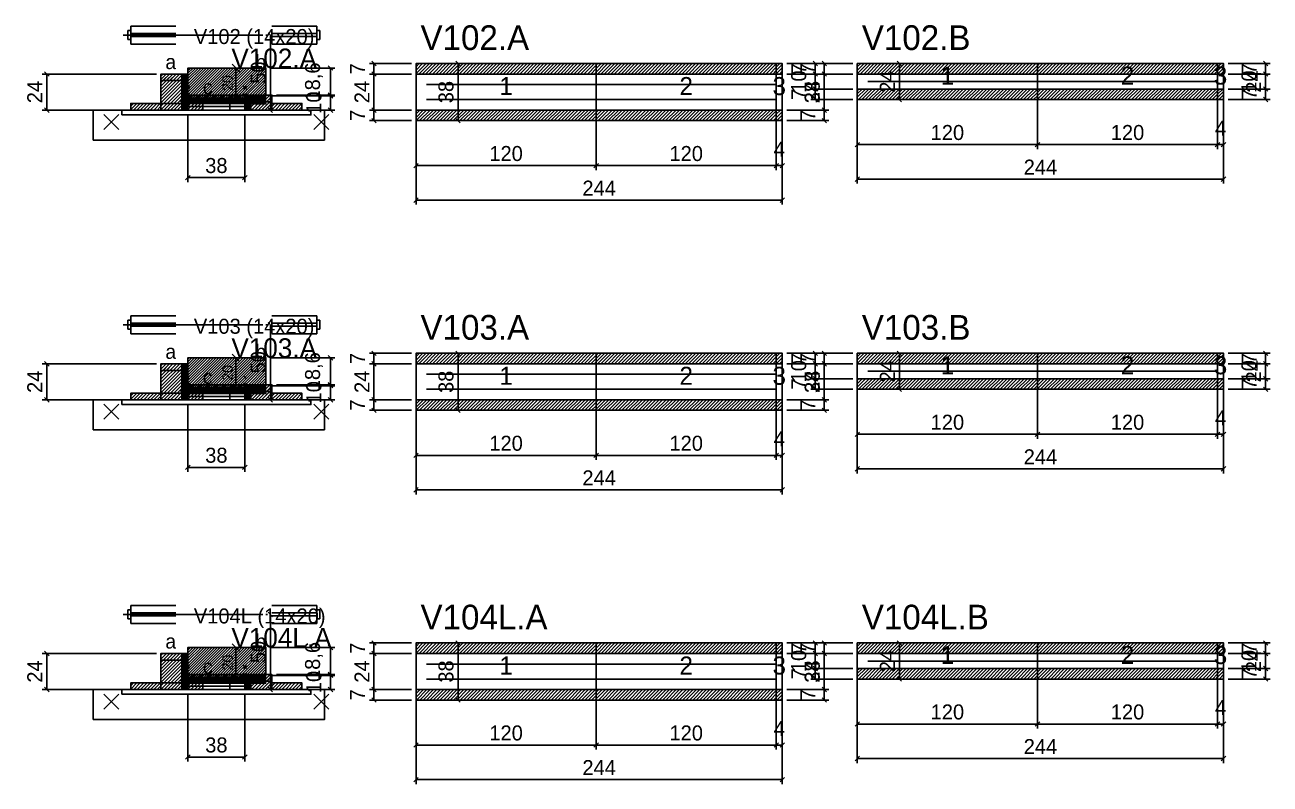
# Model space of a CAD drawing. Extents: x -9000 to 3070, y -3175 to 1250.
# Drawn here: x -69 to 761, y -2596 to -2090 of the extents above; entities that cross this region are included whole.
import ezdxf
from ezdxf.enums import TextEntityAlignment as Align

# ---------------------------------------------------------------- set-up
doc = ezdxf.new("R2010")
doc.units = 0
for name, color, linetype in [('5', 5, 'Continuous'), ('BARRA_ANCORAGEM', 126, 'Continuous'), ('barrote', 126, 'Continuous'), ('CONCRETO', 251, 'Continuous'), ('COTA', 241, 'Continuous'), ('Cota Seção (2x)', 241, 'Continuous'), ('detalhes', 7, 'Continuous'), ('Hachura', 251, 'Continuous'), ('HACHURACONCRETO', 251, 'Continuous'), ('Madeira', 126, 'Continuous'), ('NOMENCLATURA', 7, 'Continuous'), ('Painéis', 200, 'Continuous'), ('presilha', 224, 'Continuous'), ('SARR_2.2x5', 40, 'Continuous'), ('SARR_2.2x7', 40, 'Continuous'), ('SARRAFO_2_2X7', 40, 'Continuous'), ('SCO-___-LAJ', 224, 'Continuous'), ('TENSOR', 224, 'Continuous'), ('Texto Seção', 7, 'Continuous')]:
    doc.layers.add(name, color=color, linetype=linetype)
doc.dimstyles.new('PAINEL', dxfattribs={"dimtxt": 10, "dimasz": 3, "dimexe": 3, "dimexo": 3, "dimgap": 3, "dimtad": 1, "dimblk": 'OBLIQUE', "dimblk1": 'OBLIQUE', "dimcen": 2.5, "dimclrd": 4, "dimclre": 4, "dimclrt": 240, "dimazin": 3, "dimtfac": 1, "dimtmove": 0, "dimatfit": 3})
doc.dimstyles.new('SECAO2X', dxfattribs={"dimtxt": 7, "dimasz": 5, "dimexe": 3, "dimexo": 3, "dimgap": 2, "dimtad": 3, "dimblk": 'OBLIQUE', "dimblk1": 'OBLIQUE', "dimcen": 2.5, "dimclrd": 4, "dimclre": 4, "dimclrt": 1, "dimazin": 3, "dimtfac": 1, "dimtmove": 0, "dimatfit": 3})

# ---------------------------------------------------------------- blocks, each defined once
blk = doc.blocks.new('PAR_ESQ')
for p, q in [((-1, -1), (1, 1)), ((-1, 1), (1, -1))]:
    blk.add_line(p, q)
blk = doc.blocks.new('PAR_FUNDO_ESQ')
for p, q in [((-1, -1), (1, 1)), ((-1, 1), (1, -1))]:
    blk.add_line(p, q)
blk = doc.blocks.new('PAR_FUNDO_DIR')
for p, q in [((-1, -1), (1, 1)), ((-1, 1), (1, -1))]:
    blk.add_line(p, q)
blk = doc.blocks.new('par_int_esq')
for p, q in [((-1, -1), (1, 1)), ((-1, 1), (1, -1))]:
    blk.add_line(p, q)
blk = doc.blocks.new('par_int_dir')
for p, q in [((-1, -1), (1, 1)), ((-1, 1), (1, -1))]:
    blk.add_line(p, q)
blk = doc.blocks.new('_OBLIQUE')
at = {"color": 0, "linetype": 'BYBLOCK'}
blk.add_line((-0.5, -0.5), (0.5, 0.5), dxfattribs=at)

msp = doc.modelspace()

# ---------------------------------------------------------------- hatches: boundary and pattern name
at = {"layer": 'COTA'}
h = msp.add_hatch(dxfattribs=at)
h.set_pattern_fill('ANSI31', scale=0.4)
h.paths.add_polyline_path([(40, -2139), (40, -2119), (92, -2119), (92, -2137.6), (78, -2137.6), (78, -2139)])
h = msp.add_hatch(dxfattribs=at)
h.set_pattern_fill('ANSI31', scale=0.5)
h.paths.add_polyline_path([(192, -2123), (312, -2123), (312, -2116), (192, -2116)])
h = msp.add_hatch(dxfattribs=at)
h.set_pattern_fill('ANSI31', scale=0.5)
h.paths.add_polyline_path([(312, -2123), (432, -2123), (432, -2116), (312, -2116)])
h = msp.add_hatch(dxfattribs=at)
h.set_pattern_fill('ANSI31', scale=0.5)
h.paths.add_polyline_path([(432, -2123), (436, -2123), (436, -2116), (432, -2116)])
h = msp.add_hatch(dxfattribs=at)
h.set_pattern_fill('ANSI31', scale=0.5)
h.paths.add_polyline_path([(486, -2123), (606, -2123), (606, -2116), (486, -2116)])
h = msp.add_hatch(dxfattribs=at)
h.set_pattern_fill('ANSI31', scale=0.5)
h.paths.add_polyline_path([(606, -2123), (726, -2123), (726, -2116), (606, -2116)])
h = msp.add_hatch(dxfattribs=at)
h.set_pattern_fill('ANSI31', scale=0.5)
h.paths.add_polyline_path([(726, -2123), (730, -2123), (730, -2116), (726, -2116)])
h = msp.add_hatch(dxfattribs=at)
h.set_pattern_fill('ANSI31', scale=0.5)
h.paths.add_polyline_path([(486, -2140), (606, -2140), (606, -2133), (486, -2133)])
h = msp.add_hatch(dxfattribs=at)
h.set_pattern_fill('ANSI31', scale=0.5)
h.paths.add_polyline_path([(606, -2140), (726, -2140), (726, -2133), (606, -2133)])
h = msp.add_hatch(dxfattribs=at)
h.set_pattern_fill('ANSI31', scale=0.5)
h.paths.add_polyline_path([(726, -2140), (730, -2140), (730, -2133), (726, -2133)])
h = msp.add_hatch(dxfattribs=at)
h.set_pattern_fill('ANSI31', scale=0.5)
h.paths.add_polyline_path([(192, -2154), (312, -2154), (312, -2147), (192, -2147)])
h = msp.add_hatch(dxfattribs=at)
h.set_pattern_fill('ANSI31', scale=0.5)
h.paths.add_polyline_path([(312, -2154), (432, -2154), (432, -2147), (312, -2147)])
h = msp.add_hatch(dxfattribs=at)
h.set_pattern_fill('ANSI31', scale=0.5)
h.paths.add_polyline_path([(432, -2154), (436, -2154), (436, -2147), (432, -2147)])
h = msp.add_hatch(dxfattribs=at)
h.set_pattern_fill('ANSI31', scale=0.4)
h.paths.add_polyline_path([(40, -2332), (40, -2312), (92, -2312), (92, -2330.6), (78, -2330.6), (78, -2332)])
h = msp.add_hatch(dxfattribs=at)
h.set_pattern_fill('ANSI31', scale=0.5)
h.paths.add_polyline_path([(192, -2316), (312, -2316), (312, -2309), (192, -2309)])
h = msp.add_hatch(dxfattribs=at)
h.set_pattern_fill('ANSI31', scale=0.5)
h.paths.add_polyline_path([(312, -2316), (432, -2316), (432, -2309), (312, -2309)])
h = msp.add_hatch(dxfattribs=at)
h.set_pattern_fill('ANSI31', scale=0.5)
h.paths.add_polyline_path([(432, -2316), (436, -2316), (436, -2309), (432, -2309)])
h = msp.add_hatch(dxfattribs=at)
h.set_pattern_fill('ANSI31', scale=0.5)
h.paths.add_polyline_path([(486, -2316), (606, -2316), (606, -2309), (486, -2309)])
h = msp.add_hatch(dxfattribs=at)
h.set_pattern_fill('ANSI31', scale=0.5)
h.paths.add_polyline_path([(606, -2316), (726, -2316), (726, -2309), (606, -2309)])
h = msp.add_hatch(dxfattribs=at)
h.set_pattern_fill('ANSI31', scale=0.5)
h.paths.add_polyline_path([(726, -2316), (730, -2316), (730, -2309), (726, -2309)])
h = msp.add_hatch(dxfattribs=at)
h.set_pattern_fill('ANSI31', scale=0.5)
h.paths.add_polyline_path([(486, -2333), (606, -2333), (606, -2326), (486, -2326)])
h = msp.add_hatch(dxfattribs=at)
h.set_pattern_fill('ANSI31', scale=0.5)
h.paths.add_polyline_path([(606, -2333), (726, -2333), (726, -2326), (606, -2326)])
h = msp.add_hatch(dxfattribs=at)
h.set_pattern_fill('ANSI31', scale=0.5)
h.paths.add_polyline_path([(726, -2333), (730, -2333), (730, -2326), (726, -2326)])
h = msp.add_hatch(dxfattribs=at)
h.set_pattern_fill('ANSI31', scale=0.5)
h.paths.add_polyline_path([(192, -2347), (312, -2347), (312, -2340), (192, -2340)])
h = msp.add_hatch(dxfattribs=at)
h.set_pattern_fill('ANSI31', scale=0.5)
h.paths.add_polyline_path([(312, -2347), (432, -2347), (432, -2340), (312, -2340)])
h = msp.add_hatch(dxfattribs=at)
h.set_pattern_fill('ANSI31', scale=0.5)
h.paths.add_polyline_path([(432, -2347), (436, -2347), (436, -2340), (432, -2340)])
h = msp.add_hatch(dxfattribs=at)
h.set_pattern_fill('ANSI31', scale=0.4)
h.paths.add_polyline_path([(40, -2525), (40, -2505), (92, -2505), (92, -2523.6), (78, -2523.6), (78, -2525)])
h = msp.add_hatch(dxfattribs=at)
h.set_pattern_fill('ANSI31', scale=0.5)
h.paths.add_polyline_path([(192, -2509), (312, -2509), (312, -2502), (192, -2502)])
h = msp.add_hatch(dxfattribs=at)
h.set_pattern_fill('ANSI31', scale=0.5)
h.paths.add_polyline_path([(312, -2509), (432, -2509), (432, -2502), (312, -2502)])
h = msp.add_hatch(dxfattribs=at)
h.set_pattern_fill('ANSI31', scale=0.5)
h.paths.add_polyline_path([(432, -2509), (436, -2509), (436, -2502), (432, -2502)])
h = msp.add_hatch(dxfattribs=at)
h.set_pattern_fill('ANSI31', scale=0.5)
h.paths.add_polyline_path([(486, -2509), (606, -2509), (606, -2502), (486, -2502)])
h = msp.add_hatch(dxfattribs=at)
h.set_pattern_fill('ANSI31', scale=0.5)
h.paths.add_polyline_path([(606, -2509), (726, -2509), (726, -2502), (606, -2502)])
h = msp.add_hatch(dxfattribs=at)
h.set_pattern_fill('ANSI31', scale=0.5)
h.paths.add_polyline_path([(726, -2509), (730, -2509), (730, -2502), (726, -2502)])
h = msp.add_hatch(dxfattribs=at)
h.set_pattern_fill('ANSI31', scale=0.5)
h.paths.add_polyline_path([(486, -2526), (606, -2526), (606, -2519), (486, -2519)])
h = msp.add_hatch(dxfattribs=at)
h.set_pattern_fill('ANSI31', scale=0.5)
h.paths.add_polyline_path([(606, -2526), (726, -2526), (726, -2519), (606, -2519)])
h = msp.add_hatch(dxfattribs=at)
h.set_pattern_fill('ANSI31', scale=0.5)
h.paths.add_polyline_path([(726, -2526), (730, -2526), (730, -2519), (726, -2519)])
h = msp.add_hatch(dxfattribs=at)
h.set_pattern_fill('ANSI31', scale=0.5)
h.paths.add_polyline_path([(192, -2540), (312, -2540), (312, -2533), (192, -2533)])
h = msp.add_hatch(dxfattribs=at)
h.set_pattern_fill('ANSI31', scale=0.5)
h.paths.add_polyline_path([(312, -2540), (432, -2540), (432, -2533), (312, -2533)])
h = msp.add_hatch(dxfattribs=at)
h.set_pattern_fill('ANSI31', scale=0.5)
h.paths.add_polyline_path([(432, -2540), (436, -2540), (436, -2533), (432, -2533)])
at = {"layer": 'Hachura'}
h = msp.add_hatch(dxfattribs=at)
h.set_pattern_fill('ANSI31', scale=0.5)
h.paths.add_polyline_path([(22, -2147), (36, -2147), (36, -2123), (22, -2123)])
h = msp.add_hatch(dxfattribs=at)
h.set_pattern_fill('ANSI31', scale=0.5)
h.paths.add_polyline_path([(22, -2127.4), (36, -2127.4), (36, -2123), (22, -2123)])
h = msp.add_hatch(dxfattribs=at)
h.set_pattern_fill('SOLID')
h.paths.add_polyline_path([(36, -2147), (40, -2147), (40, -2123), (36, -2123)])
h = msp.add_hatch(dxfattribs=at)
h.set_pattern_fill('SOLID')
h.paths.add_polyline_path([(40, -2142.6), (78, -2142.6), (78, -2139), (40, -2139)])
h = msp.add_hatch(dxfattribs=at)
h.set_pattern_fill('SOLID')
h.paths.add_polyline_path([(78, -2147), (82, -2147), (82, -2137), (78, -2137)])
h = msp.add_hatch(dxfattribs=at)
h.set_pattern_fill('SOLID')
h.paths.add_polyline_path([(78, -2137), (92, -2137), (92, -2143), (78, -2143)])
h = msp.add_hatch(dxfattribs=at)
h.set_pattern_fill('ANSI31', scale=0.5)
h.paths.add_polyline_path([(82, -2147), (96, -2147), (96, -2137), (82, -2137)])
h = msp.add_hatch(dxfattribs=at)
h.set_pattern_fill('ANSI31', scale=0.5)
h.paths.add_polyline_path([(82, -2141.4), (96, -2141.4), (96, -2137), (82, -2137)])
h = msp.add_hatch(dxfattribs=at)
h.set_pattern_fill('ANSI31', scale=0.5)
h.paths.add_polyline_path([(2, -2147), (22, -2147), (22, -2142.6), (2, -2142.6)])
h = msp.add_hatch(dxfattribs=at)
h.set_pattern_fill('ANSI31', scale=0.5)
h.paths.add_polyline_path([(40, -2147), (50, -2147), (50, -2142.6), (40, -2142.6)])
h = msp.add_hatch(dxfattribs=at)
h.set_pattern_fill('ANSI31', scale=0.5)
h.paths.add_polyline_path([(96, -2147), (116, -2147), (116, -2142.6), (96, -2142.6)])
h = msp.add_hatch(dxfattribs=at)
h.set_pattern_fill('ANSI31', scale=0.5)
h.paths.add_polyline_path([(22, -2340), (36, -2340), (36, -2316), (22, -2316)])
h = msp.add_hatch(dxfattribs=at)
h.set_pattern_fill('ANSI31', scale=0.5)
h.paths.add_polyline_path([(22, -2320.4), (36, -2320.4), (36, -2316), (22, -2316)])
h = msp.add_hatch(dxfattribs=at)
h.set_pattern_fill('SOLID')
h.paths.add_polyline_path([(36, -2340), (40, -2340), (40, -2316), (36, -2316)])
h = msp.add_hatch(dxfattribs=at)
h.set_pattern_fill('SOLID')
h.paths.add_polyline_path([(78, -2340), (82, -2340), (82, -2330), (78, -2330)])
h = msp.add_hatch(dxfattribs=at)
h.set_pattern_fill('SOLID')
h.paths.add_polyline_path([(78, -2330), (92, -2330), (92, -2336), (78, -2336)])
h = msp.add_hatch(dxfattribs=at)
h.set_pattern_fill('ANSI31', scale=0.5)
h.paths.add_polyline_path([(82, -2340), (96, -2340), (96, -2330), (82, -2330)])
h = msp.add_hatch(dxfattribs=at)
h.set_pattern_fill('ANSI31', scale=0.5)
h.paths.add_polyline_path([(82, -2334.4), (96, -2334.4), (96, -2330), (82, -2330)])
h = msp.add_hatch(dxfattribs=at)
h.set_pattern_fill('ANSI31', scale=0.5)
h.paths.add_polyline_path([(2, -2340), (22, -2340), (22, -2335.6), (2, -2335.6)])
h = msp.add_hatch(dxfattribs=at)
h.set_pattern_fill('SOLID')
h.paths.add_polyline_path([(40, -2335.6), (78, -2335.6), (78, -2332), (40, -2332)])
h = msp.add_hatch(dxfattribs=at)
h.set_pattern_fill('ANSI31', scale=0.5)
h.paths.add_polyline_path([(40, -2340), (50, -2340), (50, -2335.6), (40, -2335.6)])
h = msp.add_hatch(dxfattribs=at)
h.set_pattern_fill('ANSI31', scale=0.5)
h.paths.add_polyline_path([(96, -2340), (116, -2340), (116, -2335.6), (96, -2335.6)])
h = msp.add_hatch(dxfattribs=at)
h.set_pattern_fill('ANSI31', scale=0.5)
h.paths.add_polyline_path([(22, -2533), (36, -2533), (36, -2509), (22, -2509)])
h = msp.add_hatch(dxfattribs=at)
h.set_pattern_fill('ANSI31', scale=0.5)
h.paths.add_polyline_path([(22, -2513.4), (36, -2513.4), (36, -2509), (22, -2509)])
h = msp.add_hatch(dxfattribs=at)
h.set_pattern_fill('SOLID')
h.paths.add_polyline_path([(36, -2533), (40, -2533), (40, -2509), (36, -2509)])
h = msp.add_hatch(dxfattribs=at)
h.set_pattern_fill('ANSI31', scale=0.5)
h.paths.add_polyline_path([(2, -2533), (22, -2533), (22, -2528.6), (2, -2528.6)])
h = msp.add_hatch(dxfattribs=at)
h.set_pattern_fill('SOLID')
h.paths.add_polyline_path([(40, -2528.6), (78, -2528.6), (78, -2525), (40, -2525)])
h = msp.add_hatch(dxfattribs=at)
h.set_pattern_fill('ANSI31', scale=0.5)
h.paths.add_polyline_path([(40, -2533), (50, -2533), (50, -2528.6), (40, -2528.6)])
h = msp.add_hatch(dxfattribs=at)
h.set_pattern_fill('SOLID')
h.paths.add_polyline_path([(78, -2533), (82, -2533), (82, -2523), (78, -2523)])
h = msp.add_hatch(dxfattribs=at)
h.set_pattern_fill('SOLID')
h.paths.add_polyline_path([(78, -2523), (92, -2523), (92, -2529), (78, -2529)])
h = msp.add_hatch(dxfattribs=at)
h.set_pattern_fill('ANSI31', scale=0.5)
h.paths.add_polyline_path([(82, -2533), (96, -2533), (96, -2523), (82, -2523)])
h = msp.add_hatch(dxfattribs=at)
h.set_pattern_fill('ANSI31', scale=0.5)
h.paths.add_polyline_path([(82, -2527.4), (96, -2527.4), (96, -2523), (82, -2523)])
h = msp.add_hatch(dxfattribs=at)
h.set_pattern_fill('ANSI31', scale=0.5)
h.paths.add_polyline_path([(96, -2533), (116, -2533), (116, -2528.6), (96, -2528.6)])
at = {"layer": 'HACHURACONCRETO'}
h = msp.add_hatch(dxfattribs=at)
h.set_pattern_fill('ANSI31', scale=0.3)
h.paths.add_polyline_path([(40, -2142.6), (78, -2142.6), (78, -2137), (40, -2137)])
h = msp.add_hatch(dxfattribs=at)
h.set_pattern_fill('ANSI31', scale=0.3)
h.paths.add_polyline_path([(40, -2335.6), (78, -2335.6), (78, -2330), (40, -2330)])
h = msp.add_hatch(dxfattribs=at)
h.set_pattern_fill('ANSI31', scale=0.3)
h.paths.add_polyline_path([(40, -2528.6), (78, -2528.6), (78, -2523), (40, -2523)])

# ---------------------------------------------------------------- linework, layer by layer
for p, q in [((0, -2094), (0, -2100)), ((2, -2094), (0, -2094)), ((2, -2091), (32, -2091)), ((2, -2091), (2, -2103)), ((2, -2096), (32, -2096)), ((2, -2098), (32, -2098)), ((96, -2091), (126, -2091)), ((96, -2096), (126, -2096)), ((96, -2098), (126, -2098)), ((126, -2091), (126, -2103)), ((126, -2094), (128, -2094)), ((128, -2094), (128, -2100)), ((2, -2100), (0, -2100)), ((2, -2103), (32, -2103)), ((96, -2103), (126, -2103)), ((126, -2100), (128, -2100)), ((0, -2287), (0, -2293)), ((2, -2287), (0, -2287)), ((2, -2284), (32, -2284)), ((2, -2284), (2, -2296)), ((2, -2289), (32, -2289)), ((96, -2284), (126, -2284)), ((96, -2289), (126, -2289)), ((126, -2284), (126, -2296)), ((126, -2287), (128, -2287)), ((128, -2287), (128, -2293)), ((2, -2293), (0, -2293)), ((2, -2291), (32, -2291)), ((2, -2296), (32, -2296)), ((96, -2291), (126, -2291)), ((96, -2296), (126, -2296)), ((126, -2293), (128, -2293)), ((0, -2480), (0, -2486)), ((2, -2480), (0, -2480)), ((2, -2477), (32, -2477)), ((2, -2477), (2, -2489)), ((96, -2477), (126, -2477)), ((126, -2477), (126, -2489)), ((126, -2480), (128, -2480)), ((128, -2480), (128, -2486)), ((2, -2486), (0, -2486)), ((2, -2482), (32, -2482)), ((2, -2484), (32, -2484)), ((96, -2482), (126, -2482)), ((96, -2484), (126, -2484)), ((126, -2486), (128, -2486)), ((2, -2489), (32, -2489)), ((96, -2489), (126, -2489))]:
    msp.add_line(p, q)
at = {"layer": 'BARRA_ANCORAGEM'}
for p, q in [((40, -2139.3), (78, -2139.3)), ((40, -2141.3), (40, -2139.3)), ((78, -2141.3), (78, -2139.3)), ((40, -2141.3), (78, -2141.3)), ((40, -2142.7), (78, -2142.7)), ((40, -2144.7), (40, -2142.7)), ((40, -2144.7), (78, -2144.7)), ((78, -2144.7), (78, -2142.7)), ((40, -2332.3), (78, -2332.3)), ((40, -2334.3), (40, -2332.3)), ((40, -2334.3), (78, -2334.3)), ((40, -2335.7), (78, -2335.7)), ((40, -2337.7), (40, -2335.7)), ((40, -2337.7), (78, -2337.7)), ((78, -2334.3), (78, -2332.3)), ((78, -2337.7), (78, -2335.7)), ((40, -2525.3), (78, -2525.3)), ((40, -2527.3), (40, -2525.3)), ((40, -2527.3), (78, -2527.3)), ((40, -2528.7), (78, -2528.7)), ((40, -2530.7), (40, -2528.7)), ((78, -2527.3), (78, -2525.3)), ((78, -2530.7), (78, -2528.7)), ((40, -2530.7), (78, -2530.7))]:
    msp.add_line(p, q, dxfattribs=at)
at = {"layer": 'barrote'}
for points in [[(-23, -2167), (131, -2167), (131, -2147), (-23, -2147)], [(-23, -2360), (131, -2360), (131, -2340), (-23, -2340)], [(-23, -2553), (131, -2553), (131, -2533), (-23, -2533)]]:
    msp.add_lwpolyline(points, close=True, dxfattribs=at)
at = {"layer": 'CONCRETO'}
for points in [[(40, -2139), (40, -2119), (92, -2119), (92, -2137.6), (78, -2137.6), (78, -2139)], [(40, -2332), (40, -2312), (92, -2312), (92, -2330.6), (78, -2330.6), (78, -2332)], [(40, -2525), (40, -2505), (92, -2505), (92, -2523.6), (78, -2523.6), (78, -2525)]]:
    msp.add_lwpolyline(points, close=True, dxfattribs=at)
at = {"layer": 'HACHURACONCRETO'}
for points in [[(40, -2142.6), (78, -2142.6), (78, -2137), (40, -2137)], [(40, -2335.6), (78, -2335.6), (78, -2330), (40, -2330)], [(40, -2528.6), (78, -2528.6), (78, -2523), (40, -2523)]]:
    msp.add_lwpolyline(points, close=True, dxfattribs=at)
at = {"layer": 'Madeira'}
for points in [[(22, -2147), (36, -2147), (36, -2123), (22, -2123)], [(22, -2127.4), (36, -2127.4), (36, -2123), (22, -2123)], [(82, -2147), (96, -2147), (96, -2137), (82, -2137)], [(82, -2141.4), (96, -2141.4), (96, -2137), (82, -2137)], [(2, -2147), (22, -2147), (22, -2142.6), (2, -2142.6)], [(22, -2147), (36, -2147), (36, -2142.6), (22, -2142.6)], [(40, -2147), (50, -2147), (50, -2142.6), (40, -2142.6)], [(68, -2147), (78, -2147), (78, -2142.6), (68, -2142.6)], [(96, -2147), (116, -2147), (116, -2142.6), (96, -2142.6)], [(22, -2340), (36, -2340), (36, -2316), (22, -2316)], [(22, -2320.4), (36, -2320.4), (36, -2316), (22, -2316)], [(82, -2340), (96, -2340), (96, -2330), (82, -2330)], [(82, -2334.4), (96, -2334.4), (96, -2330), (82, -2330)], [(2, -2340), (22, -2340), (22, -2335.6), (2, -2335.6)], [(22, -2340), (36, -2340), (36, -2335.6), (22, -2335.6)], [(40, -2340), (50, -2340), (50, -2335.6), (40, -2335.6)], [(68, -2340), (78, -2340), (78, -2335.6), (68, -2335.6)], [(96, -2340), (116, -2340), (116, -2335.6), (96, -2335.6)], [(22, -2533), (36, -2533), (36, -2509), (22, -2509)], [(22, -2513.4), (36, -2513.4), (36, -2509), (22, -2509)], [(2, -2533), (22, -2533), (22, -2528.6), (2, -2528.6)], [(22, -2533), (36, -2533), (36, -2528.6), (22, -2528.6)], [(40, -2533), (50, -2533), (50, -2528.6), (40, -2528.6)], [(68, -2533), (78, -2533), (78, -2528.6), (68, -2528.6)], [(82, -2533), (96, -2533), (96, -2523), (82, -2523)], [(82, -2527.4), (96, -2527.4), (96, -2523), (82, -2523)], [(96, -2533), (116, -2533), (116, -2528.6), (96, -2528.6)]]:
    msp.add_lwpolyline(points, close=True, dxfattribs=at)
at = {"layer": 'Painéis'}
for p, q in [((192, -2123), (312, -2123)), ((192, -2147), (192, -2123)), ((312, -2147), (312, -2123)), ((312, -2147), (312, -2123)), ((312, -2123), (432, -2123)), ((312, -2147), (312, -2123)), ((432, -2147), (432, -2123)), ((432, -2147), (432, -2123)), ((432, -2123), (436, -2123)), ((432, -2147), (432, -2123)), ((436, -2147), (436, -2123)), ((486, -2123), (606, -2123)), ((486, -2133), (486, -2123)), ((606, -2133), (606, -2123)), ((606, -2133), (606, -2123)), ((606, -2123), (726, -2123)), ((606, -2133), (606, -2123)), ((726, -2133), (726, -2123)), ((726, -2133), (726, -2123)), ((726, -2123), (730, -2123)), ((726, -2133), (726, -2123)), ((730, -2133), (730, -2123)), ((486, -2133), (606, -2133)), ((606, -2133), (726, -2133)), ((726, -2133), (730, -2133)), ((192, -2147), (312, -2147)), ((312, -2147), (432, -2147)), ((432, -2147), (436, -2147)), ((192, -2316), (312, -2316)), ((192, -2340), (192, -2316)), ((312, -2340), (312, -2316)), ((312, -2340), (312, -2316)), ((312, -2316), (432, -2316)), ((312, -2340), (312, -2316)), ((432, -2340), (432, -2316)), ((432, -2340), (432, -2316)), ((432, -2316), (436, -2316)), ((432, -2340), (432, -2316)), ((436, -2340), (436, -2316)), ((486, -2316), (606, -2316)), ((486, -2326), (486, -2316)), ((606, -2326), (606, -2316)), ((606, -2326), (606, -2316)), ((606, -2316), (726, -2316)), ((606, -2326), (606, -2316)), ((726, -2326), (726, -2316)), ((726, -2326), (726, -2316)), ((726, -2316), (730, -2316)), ((726, -2326), (726, -2316)), ((730, -2326), (730, -2316)), ((486, -2326), (606, -2326)), ((606, -2326), (726, -2326)), ((726, -2326), (730, -2326)), ((192, -2340), (312, -2340)), ((312, -2340), (432, -2340)), ((432, -2340), (436, -2340)), ((192, -2509), (312, -2509)), ((192, -2533), (192, -2509)), ((312, -2533), (312, -2509)), ((312, -2533), (312, -2509)), ((312, -2509), (432, -2509)), ((312, -2533), (312, -2509)), ((432, -2533), (432, -2509)), ((432, -2533), (432, -2509)), ((432, -2509), (436, -2509)), ((432, -2533), (432, -2509)), ((436, -2533), (436, -2509)), ((486, -2509), (606, -2509)), ((486, -2519), (486, -2509)), ((606, -2519), (606, -2509)), ((606, -2519), (606, -2509)), ((606, -2509), (726, -2509)), ((606, -2519), (606, -2509)), ((726, -2519), (726, -2509)), ((726, -2519), (726, -2509)), ((726, -2509), (730, -2509)), ((726, -2519), (726, -2509)), ((730, -2519), (730, -2509)), ((486, -2519), (606, -2519)), ((606, -2519), (726, -2519)), ((726, -2519), (730, -2519)), ((192, -2533), (312, -2533)), ((312, -2533), (432, -2533)), ((432, -2533), (436, -2533))]:
    msp.add_line(p, q, dxfattribs=at)
for points in [[(36, -2147), (40, -2147), (40, -2123), (36, -2123)], [(40, -2142.6), (78, -2142.6), (78, -2139), (40, -2139)], [(78, -2147), (82, -2147), (82, -2137), (78, -2137)], [(78, -2137), (92, -2137), (92, -2137.6), (78, -2137.6)], [(36, -2340), (40, -2340), (40, -2316), (36, -2316)], [(78, -2340), (82, -2340), (82, -2330), (78, -2330)], [(78, -2330), (92, -2330), (92, -2330.6), (78, -2330.6)], [(40, -2335.6), (78, -2335.6), (78, -2332), (40, -2332)], [(36, -2533), (40, -2533), (40, -2509), (36, -2509)], [(40, -2528.6), (78, -2528.6), (78, -2525), (40, -2525)], [(78, -2533), (82, -2533), (82, -2523), (78, -2523)], [(78, -2523), (92, -2523), (92, -2523.6), (78, -2523.6)]]:
    msp.add_lwpolyline(points, close=True, dxfattribs=at)
at = {"layer": 'presilha'}
for p, q in [((-16, -2160), (-6, -2150)), ((-16, -2150), (-6, -2160)), ((124, -2160), (134, -2150)), ((124, -2150), (134, -2160)), ((-16, -2353), (-6, -2343)), ((-16, -2343), (-6, -2353)), ((124, -2353), (134, -2343)), ((124, -2343), (134, -2353)), ((-16, -2546), (-6, -2536)), ((-16, -2536), (-6, -2546)), ((124, -2546), (134, -2536)), ((124, -2536), (134, -2546))]:
    msp.add_line(p, q, dxfattribs=at)
at = {"layer": 'SARR_2.2x5'}
for points in [[(493, -2128), (606, -2128)], [(493, -2128), (606, -2128)], [(606, -2128), (726, -2128)], [(606, -2128), (726, -2128)], [(493, -2321), (606, -2321)], [(493, -2321), (606, -2321)], [(606, -2321), (726, -2321)], [(606, -2321), (726, -2321)], [(493, -2514), (606, -2514)], [(493, -2514), (606, -2514)], [(606, -2514), (726, -2514)], [(606, -2514), (726, -2514)]]:
    msp.add_lwpolyline(points, dxfattribs=at)
at = {"layer": 'SARR_2.2x7'}
for points in [[(199, -2130), (312, -2130)], [(199, -2130), (312, -2130)], [(312, -2130), (432, -2130)], [(312, -2130), (432, -2130)], [(199, -2140), (312, -2140)], [(199, -2140), (312, -2140)], [(312, -2140), (432, -2140)], [(312, -2140), (432, -2140)], [(199, -2323), (312, -2323)], [(199, -2323), (312, -2323)], [(312, -2323), (432, -2323)], [(312, -2323), (432, -2323)], [(199, -2333), (312, -2333)], [(199, -2333), (312, -2333)], [(312, -2333), (432, -2333)], [(312, -2333), (432, -2333)], [(199, -2516), (312, -2516)], [(199, -2516), (312, -2516)], [(312, -2516), (432, -2516)], [(312, -2516), (432, -2516)], [(199, -2526), (312, -2526)], [(199, -2526), (312, -2526)], [(312, -2526), (432, -2526)], [(312, -2526), (432, -2526)]]:
    msp.add_lwpolyline(points, dxfattribs=at)
at = {"layer": 'SARRAFO_2_2X7'}
for p, q in [((36, -2132.2), (36, -2127.8)), ((36, -2127.8), (40, -2127.8)), ((40, -2132.2), (40, -2127.8)), ((36, -2132.2), (40, -2132.2)), ((36, -2142.2), (36, -2137.8)), ((36, -2137.8), (40, -2137.8)), ((40, -2142.2), (40, -2137.8)), ((78, -2144.2), (78, -2139.8)), ((78, -2139.8), (82, -2139.8)), ((82, -2144.2), (82, -2139.8)), ((36, -2142.2), (40, -2142.2)), ((78, -2144.2), (82, -2144.2)), ((36, -2325.2), (36, -2320.8)), ((36, -2320.8), (40, -2320.8)), ((40, -2325.2), (40, -2320.8)), ((36, -2325.2), (40, -2325.2)), ((36, -2335.2), (36, -2330.8)), ((36, -2330.8), (40, -2330.8)), ((40, -2335.2), (40, -2330.8)), ((36, -2335.2), (40, -2335.2)), ((78, -2337.2), (78, -2332.8)), ((78, -2332.8), (82, -2332.8)), ((78, -2337.2), (82, -2337.2)), ((82, -2337.2), (82, -2332.8)), ((36, -2518.2), (36, -2513.8)), ((36, -2513.8), (40, -2513.8)), ((36, -2518.2), (40, -2518.2)), ((40, -2518.2), (40, -2513.8)), ((36, -2528.2), (36, -2523.8)), ((36, -2523.8), (40, -2523.8)), ((36, -2528.2), (40, -2528.2)), ((40, -2528.2), (40, -2523.8)), ((78, -2530.2), (78, -2525.8)), ((78, -2525.8), (82, -2525.8)), ((82, -2530.2), (82, -2525.8)), ((78, -2530.2), (82, -2530.2))]:
    msp.add_line(p, q, dxfattribs=at)
at = {"layer": 'SCO-___-LAJ'}
for points in [[(192, -2123), (312, -2123), (312, -2116), (192, -2116)], [(312, -2123), (432, -2123), (432, -2116), (312, -2116)], [(432, -2123), (436, -2123), (436, -2116), (432, -2116)], [(486, -2123), (606, -2123), (606, -2116), (486, -2116)], [(606, -2123), (726, -2123), (726, -2116), (606, -2116)], [(726, -2123), (730, -2123), (730, -2116), (726, -2116)], [(486, -2140), (606, -2140), (606, -2133), (486, -2133)], [(606, -2140), (726, -2140), (726, -2133), (606, -2133)], [(726, -2140), (730, -2140), (730, -2133), (726, -2133)], [(-4, -2150.2), (122, -2150.2), (122, -2147), (-4, -2147)], [(192, -2154), (312, -2154), (312, -2147), (192, -2147)], [(312, -2154), (432, -2154), (432, -2147), (312, -2147)], [(432, -2154), (436, -2154), (436, -2147), (432, -2147)], [(192, -2316), (312, -2316), (312, -2309), (192, -2309)], [(312, -2316), (432, -2316), (432, -2309), (312, -2309)], [(432, -2316), (436, -2316), (436, -2309), (432, -2309)], [(486, -2316), (606, -2316), (606, -2309), (486, -2309)], [(606, -2316), (726, -2316), (726, -2309), (606, -2309)], [(726, -2316), (730, -2316), (730, -2309), (726, -2309)], [(486, -2333), (606, -2333), (606, -2326), (486, -2326)], [(606, -2333), (726, -2333), (726, -2326), (606, -2326)], [(726, -2333), (730, -2333), (730, -2326), (726, -2326)], [(-4, -2343.2), (122, -2343.2), (122, -2340), (-4, -2340)], [(192, -2347), (312, -2347), (312, -2340), (192, -2340)], [(312, -2347), (432, -2347), (432, -2340), (312, -2340)], [(432, -2347), (436, -2347), (436, -2340), (432, -2340)], [(192, -2509), (312, -2509), (312, -2502), (192, -2502)], [(312, -2509), (432, -2509), (432, -2502), (312, -2502)], [(432, -2509), (436, -2509), (436, -2502), (432, -2502)], [(486, -2509), (606, -2509), (606, -2502), (486, -2502)], [(606, -2509), (726, -2509), (726, -2502), (606, -2502)], [(726, -2509), (730, -2509), (730, -2502), (726, -2502)], [(486, -2526), (606, -2526), (606, -2519), (486, -2519)], [(606, -2526), (726, -2526), (726, -2519), (606, -2519)], [(726, -2526), (730, -2526), (730, -2519), (726, -2519)], [(-4, -2536.2), (122, -2536.2), (122, -2533), (-4, -2533)], [(192, -2540), (312, -2540), (312, -2533), (192, -2533)], [(312, -2540), (432, -2540), (432, -2533), (312, -2533)], [(432, -2540), (436, -2540), (436, -2533), (432, -2533)]]:
    msp.add_lwpolyline(points, close=True, dxfattribs=at)
at = {"layer": 'TENSOR'}
for p, q in [((-3, -2097), (90, -2097)), ((-3, -2290), (90, -2290)), ((-3, -2483), (90, -2483))]:
    msp.add_line(p, q, dxfattribs=at)

# ---------------------------------------------------------------- block references
at = {"layer": 'Painéis'}
for name, p in [('par_int_esq', (40, -2132)), ('par_int_dir', (78, -2132)), ('PAR_FUNDO_ESQ', (40, -2137)), ('PAR_FUNDO_DIR', (78, -2137)), ('PAR_ESQ', (36, -2142)), ('par_int_esq', (40, -2325)), ('PAR_FUNDO_ESQ', (40, -2330)), ('par_int_dir', (78, -2325)), ('PAR_FUNDO_DIR', (78, -2330)), ('PAR_ESQ', (36, -2335)), ('par_int_esq', (40, -2518)), ('par_int_dir', (78, -2518)), ('PAR_ESQ', (36, -2528)), ('PAR_FUNDO_ESQ', (40, -2523)), ('PAR_FUNDO_DIR', (78, -2523))]:
    msp.add_blockref(name, p, dxfattribs=at)

# ---------------------------------------------------------------- texts
at = {"layer": '5'}
for s, p in [('1', (546, -2124)), ('2', (666, -2124)), ('3', (728, -2124)), ('1', (252, -2131)), ('2', (372, -2131)), ('3', (434, -2131)), ('1', (546, -2317)), ('2', (666, -2317)), ('3', (728, -2317)), ('1', (252, -2324)), ('2', (372, -2324)), ('3', (434, -2324)), ('1', (546, -2510)), ('2', (666, -2510)), ('3', (728, -2510)), ('1', (252, -2517)), ('2', (372, -2517)), ('3', (434, -2517))]:
    msp.add_text(s, height=12, dxfattribs=at).set_placement(p, align=Align.MIDDLE_CENTER)
at = {"layer": 'detalhes'}
for s, p in [('a', (25, -2119.7)), ('b', (85, -2119.7)), ('c', (50, -2136.5)), ('a', (25, -2312.7)), ('b', (85, -2312.7)), ('c', (50, -2329.5)), ('b', (85, -2505.7)), ('a', (25, -2505.7)), ('c', (50, -2522.5))]:
    msp.add_text(s, height=9.6, dxfattribs=at).set_placement(p)
at = {"layer": 'NOMENCLATURA'}
for s, p in [('V102.A', (195, -2107)), ('V102.B', (489, -2107)), ('V103.A', (195, -2300)), ('V103.B', (489, -2300)), ('V104L.A', (195, -2493)), ('V104L.B', (489, -2493))]:
    msp.add_text(s, height=16.5, dxfattribs=at).set_placement(p)
at = {"layer": 'Texto Seção'}
for s, height, p in [('V102 (14x20)', 10, (44, -2103)), ('V102.A', 13, (69, -2119)), ('V103 (14x20)', 10, (44, -2296)), ('V103.A', 13, (69, -2312)), ('V104L (14x20)', 10, (44, -2489)), ('V104L.A', 13, (69, -2505))]:
    msp.add_text(s, height=height, dxfattribs=at).set_placement(p)

# ---------------------------------------------------------------- dimensions: what is measured, and where the dimension line sits
at = {"layer": 'COTA'}
for base, p1, p2 in [((95, -2147), (96, -2147), (96, -2097)), ((135, -2137.6), (92, -2137.6), (92, -2119)), ((164, -2123), (192, -2123), (192, -2116)), ((220, -2154), (192, -2154), (192, -2116)), ((464, -2154), (436, -2154), (436, -2116)), ((464, -2123), (436, -2123), (436, -2116)), ((458, -2123), (486, -2123), (486, -2116)), ((514, -2140), (486, -2140), (486, -2116)), ((758, -2140), (730, -2140), (730, -2116)), ((758, -2123), (730, -2123), (730, -2116)), ((-54, -2147), (2, -2147), (22, -2123)), ((164, -2147), (192, -2147), (192, -2123)), ((464, -2147), (436, -2147), (436, -2123)), ((458, -2133), (486, -2133), (486, -2123)), ((758, -2133), (730, -2133), (730, -2123)), ((458, -2140), (486, -2140), (486, -2133)), ((758, -2140), (730, -2140), (730, -2133)), ((135, -2147), (96, -2147), (96, -2137)), ((164, -2154), (192, -2154), (192, -2147)), ((464, -2154), (436, -2154), (436, -2147)), ((95, -2340), (96, -2340), (96, -2290)), ((135, -2330.6), (92, -2330.6), (92, -2312)), ((164, -2316), (192, -2316), (192, -2309)), ((220, -2347), (192, -2347), (192, -2309)), ((464, -2347), (436, -2347), (436, -2309)), ((464, -2316), (436, -2316), (436, -2309)), ((458, -2316), (486, -2316), (486, -2309)), ((458, -2326), (486, -2326), (486, -2316)), ((514, -2333), (486, -2333), (486, -2309)), ((758, -2333), (730, -2333), (730, -2309)), ((758, -2316), (730, -2316), (730, -2309)), ((758, -2326), (730, -2326), (730, -2316)), ((-54, -2340), (2, -2340), (22, -2316)), ((164, -2340), (192, -2340), (192, -2316)), ((464, -2340), (436, -2340), (436, -2316)), ((135, -2340), (96, -2340), (96, -2330)), ((458, -2333), (486, -2333), (486, -2326)), ((758, -2333), (730, -2333), (730, -2326)), ((164, -2347), (192, -2347), (192, -2340)), ((464, -2347), (436, -2347), (436, -2340)), ((95, -2533), (96, -2533), (96, -2483)), ((135, -2523.6), (92, -2523.6), (92, -2505)), ((164, -2509), (192, -2509), (192, -2502)), ((220, -2540), (192, -2540), (192, -2502)), ((464, -2540), (436, -2540), (436, -2502)), ((464, -2509), (436, -2509), (436, -2502)), ((458, -2509), (486, -2509), (486, -2502)), ((514, -2526), (486, -2526), (486, -2502)), ((758, -2526), (730, -2526), (730, -2502)), ((758, -2509), (730, -2509), (730, -2502)), ((-54, -2533), (2, -2533), (22, -2509)), ((164, -2533), (192, -2533), (192, -2509)), ((464, -2533), (436, -2533), (436, -2509)), ((458, -2519), (486, -2519), (486, -2509)), ((758, -2519), (730, -2519), (730, -2509)), ((135, -2533), (96, -2533), (96, -2523)), ((458, -2526), (486, -2526), (486, -2519)), ((758, -2526), (730, -2526), (730, -2519)), ((164, -2540), (192, -2540), (192, -2533)), ((464, -2540), (436, -2540), (436, -2533))]:
    msp.add_linear_dim(base=base, p1=p1, p2=p2, angle=90, dimstyle='PAINEL', dxfattribs=at).render()
for base, p1, p2 in [((486, -2170), (486, -2133), (606, -2133)), ((486, -2193), (486, -2133), (730, -2133)), ((606, -2170), (606, -2133), (726, -2133)), ((726, -2170), (726, -2133), (730, -2133)), ((40, -2192), (40, -2147), (78, -2147)), ((192, -2184), (192, -2147), (312, -2147)), ((192, -2207), (192, -2147), (436, -2147)), ((312, -2184), (312, -2147), (432, -2147)), ((432, -2184), (432, -2147), (436, -2147)), ((486, -2363), (486, -2326), (606, -2326)), ((486, -2386), (486, -2326), (730, -2326)), ((606, -2363), (606, -2326), (726, -2326)), ((726, -2363), (726, -2326), (730, -2326)), ((40, -2385), (40, -2340), (78, -2340)), ((192, -2377), (192, -2340), (312, -2340)), ((192, -2400), (192, -2340), (436, -2340)), ((312, -2377), (312, -2340), (432, -2340)), ((432, -2377), (432, -2340), (436, -2340)), ((486, -2556), (486, -2519), (606, -2519)), ((486, -2579), (486, -2519), (730, -2519)), ((606, -2556), (606, -2519), (726, -2519)), ((726, -2556), (726, -2519), (730, -2519)), ((40, -2578), (40, -2533), (78, -2533)), ((192, -2570), (192, -2533), (312, -2533)), ((192, -2593), (192, -2533), (436, -2533)), ((312, -2570), (312, -2533), (432, -2533)), ((432, -2570), (432, -2533), (436, -2533))]:
    msp.add_linear_dim(base=base, p1=p1, p2=p2, dimstyle='PAINEL', dxfattribs=at).render()
at = {"layer": 'Cota Seção (2x)'}
for base, p1, p2 in [((72, -2139), (40, -2139), (40, -2119)), ((72, -2332), (40, -2332), (40, -2312)), ((72, -2525), (40, -2525), (40, -2505))]:
    msp.add_linear_dim(base=base, p1=p1, p2=p2, angle=90, dimstyle='SECAO2X', dxfattribs=at).render()

doc.saveas('drawing.dxf')
